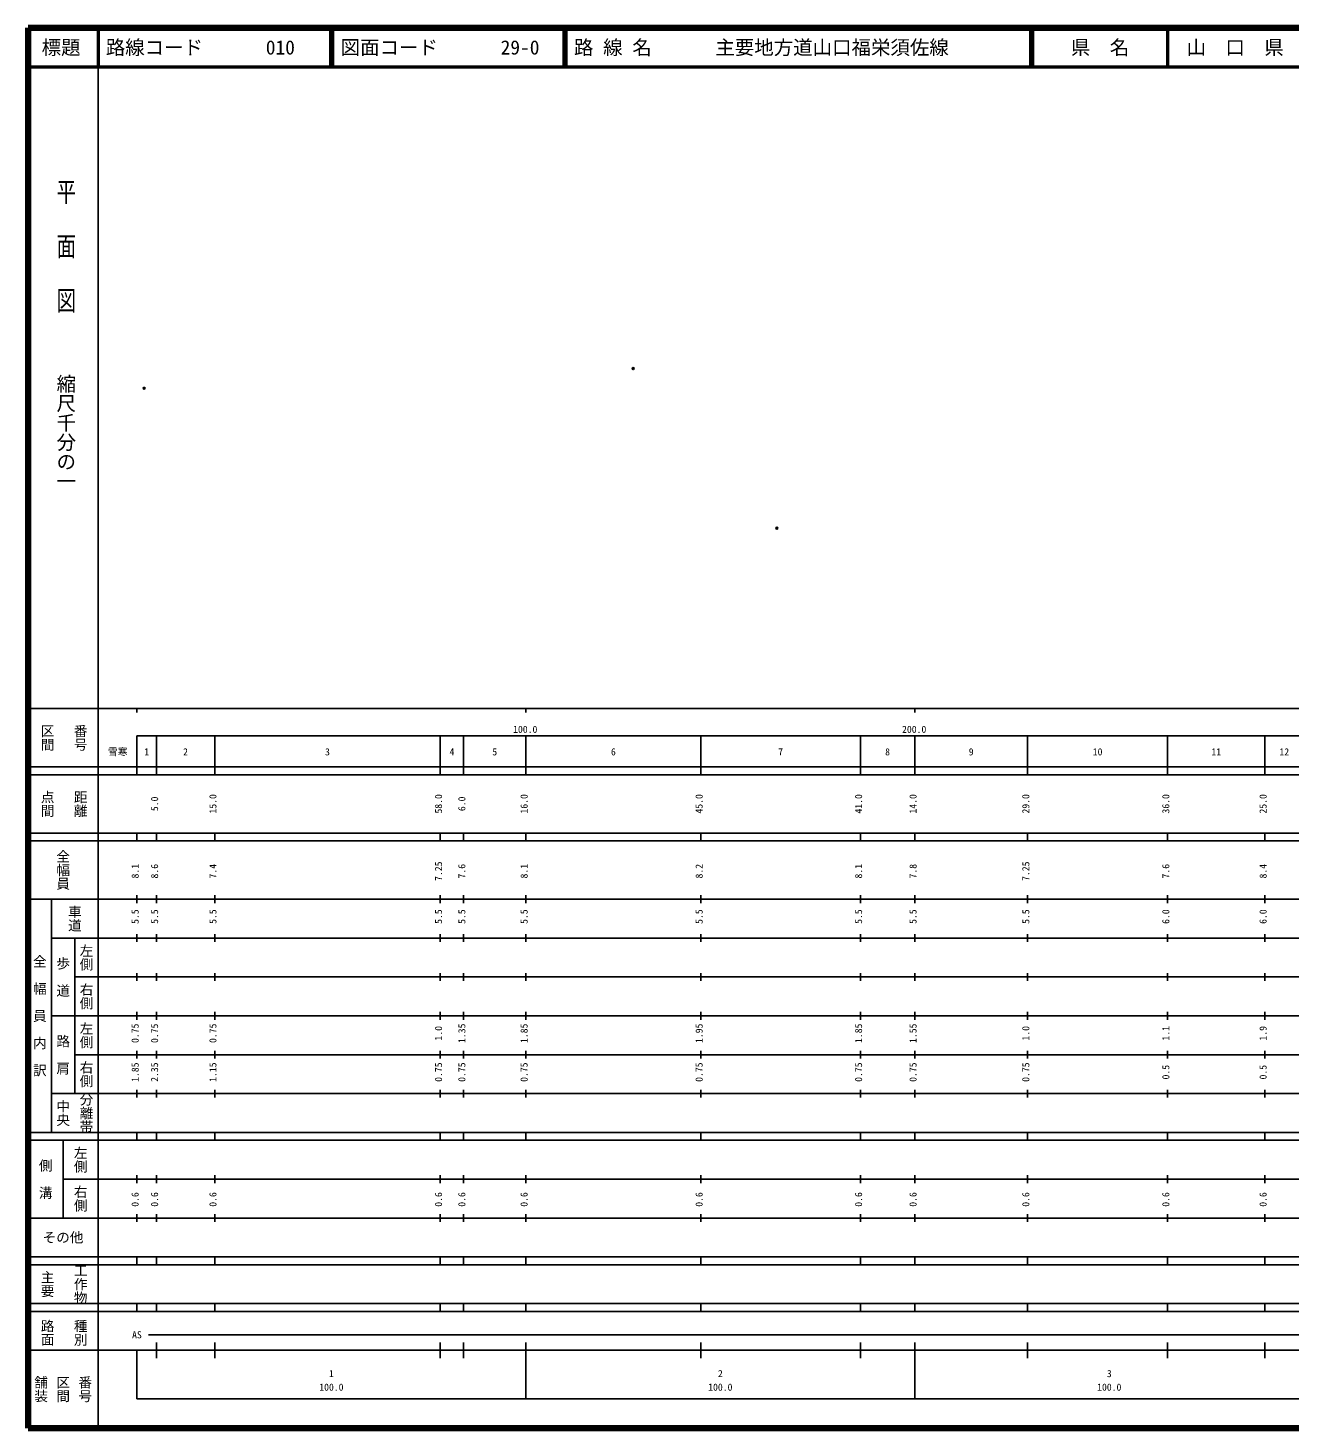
# Model space of a CAD drawing. Units: millimetres on the paper. Extents: x 40 to 680, y 20 to 380.
# Drawn here: x 40 to 364.5, y 20 to 380 of the extents above; entities that cross this region are included whole.
import ezdxf
from ezdxf.enums import TextEntityAlignment as Align

# ---------------------------------------------------------------- set-up
doc = ezdxf.new("R2010")
doc.units = ezdxf.units.MM
doc.header["$PDMODE"] = 32
doc.header["$PDSIZE"] = 0.5
doc.layers.add('M-OTRS', color=6, linetype='Continuous')
doc.layers.add('M-TTL-TXT', color=7, linetype='Continuous')
for name, color, linetype, lineweight in [('M-TTL', 2, 'Continuous', 140), ('M-TTL-BAND', 7, 'Continuous', 25), ('M-TTL-LINE', 7, 'Continuous', 50)]:
    doc.layers.add(name, color=color, linetype=linetype, lineweight=lineweight)
doc.styles.add('@ＭＳ ゴシック', font='')
doc.styles.add('ＭＳ ゴシック', font='')
doc.styles.get('@ＭＳ ゴシック').set_extended_font_data('@MS Gothic')
doc.styles.get('ＭＳ ゴシック').set_extended_font_data('MS Gothic')

msp = doc.modelspace()

# ---------------------------------------------------------------- linework, layer by layer
at = {"layer": 'M-OTRS'}
for p in [(195.627, 292.431), (69.839, 287.349), (232.542, 251.373)]:
    msp.add_point(p, dxfattribs=at)
at = {"layer": 'M-TTL'}
for p, q in [((40, 380), (40, 20)), ((680, 380), (40, 380)), ((40, 20), (680, 20))]:
    msp.add_line(p, q, dxfattribs=at)
at = {"layer": 'M-TTL-BAND'}
for p, q in [((58, 370), (58, 20)), ((40, 205), (579, 205)), ((68, 205), (68, 204)), ((168, 205), (168, 204)), ((268, 205), (268, 204)), ((68, 198), (579, 198)), ((68, 198), (68, 188)), ((73, 188), (73, 198)), ((88, 188), (88, 198)), ((146, 188), (146, 198)), ((152, 188), (152, 198)), ((168, 188), (168, 198)), ((213, 188), (213, 198)), ((254, 188), (254, 198)), ((268, 188), (268, 198)), ((297, 188), (297, 198)), ((333, 188), (333, 198)), ((358, 188), (358, 198)), ((40, 190), (579, 190)), ((40, 188), (579, 188)), ((40, 173), (579, 173)), ((68, 171), (68, 173)), ((73, 171), (73, 173)), ((88, 171), (88, 173)), ((146, 171), (146, 173)), ((152, 171), (152, 173)), ((168, 171), (168, 173)), ((213, 171), (213, 173)), ((254, 171), (254, 173)), ((268, 171), (268, 173)), ((297, 171), (297, 173)), ((333, 171), (333, 173)), ((358, 171), (358, 173)), ((40, 171), (579, 171)), ((40, 156), (579, 156)), ((46, 96), (46, 156)), ((68, 155), (68, 157)), ((73, 155), (73, 157)), ((88, 155), (88, 157)), ((146, 155), (146, 157)), ((152, 155), (152, 157)), ((168, 155), (168, 157)), ((213, 155), (213, 157)), ((254, 155), (254, 157)), ((268, 155), (268, 157)), ((297, 155), (297, 157)), ((333, 155), (333, 157)), ((358, 155), (358, 157)), ((46, 146), (579, 146)), ((52, 146), (52, 106)), ((68, 145), (68, 147)), ((73, 145), (73, 147)), ((88, 145), (88, 147)), ((146, 145), (146, 147)), ((152, 145), (152, 147)), ((168, 145), (168, 147)), ((213, 145), (213, 147)), ((254, 145), (254, 147)), ((268, 145), (268, 147)), ((297, 145), (297, 147)), ((333, 145), (333, 147)), ((358, 145), (358, 147)), ((68, 135), (68, 137)), ((73, 135), (73, 137)), ((88, 135), (88, 137)), ((146, 135), (146, 137)), ((152, 135), (152, 137)), ((168, 135), (168, 137)), ((213, 135), (213, 137)), ((254, 135), (254, 137)), ((268, 135), (268, 137)), ((297, 135), (297, 137)), ((333, 135), (333, 137)), ((358, 135), (358, 137)), ((52, 136), (579, 136)), ((46, 126), (579, 126)), ((68, 125), (68, 127)), ((73, 125), (73, 127)), ((88, 125), (88, 127)), ((146, 125), (146, 127)), ((152, 125), (152, 127)), ((168, 125), (168, 127)), ((213, 125), (213, 127)), ((254, 125), (254, 127)), ((268, 125), (268, 127)), ((297, 125), (297, 127)), ((333, 125), (333, 127)), ((358, 125), (358, 127)), ((52, 116), (579, 116)), ((68, 115), (68, 117)), ((73, 115), (73, 117)), ((88, 115), (88, 117)), ((146, 115), (146, 117)), ((152, 115), (152, 117)), ((168, 115), (168, 117)), ((213, 115), (213, 117)), ((254, 115), (254, 117)), ((268, 115), (268, 117)), ((297, 115), (297, 117)), ((333, 115), (333, 117)), ((358, 115), (358, 117)), ((46, 106), (579, 106)), ((68, 105), (68, 107)), ((73, 105), (73, 107)), ((88, 105), (88, 107)), ((146, 105), (146, 107)), ((152, 105), (152, 107)), ((168, 105), (168, 107)), ((213, 105), (213, 107)), ((254, 105), (254, 107)), ((268, 105), (268, 107)), ((297, 105), (297, 107)), ((333, 105), (333, 107)), ((358, 105), (358, 107)), ((40, 96), (579, 96)), ((40, 94), (579, 94)), ((49, 94), (49, 74)), ((68, 94), (68, 96)), ((73, 94), (73, 96)), ((88, 94), (88, 96)), ((146, 94), (146, 96)), ((152, 94), (152, 96)), ((168, 94), (168, 96)), ((213, 94), (213, 96)), ((254, 94), (254, 96)), ((268, 94), (268, 96)), ((297, 94), (297, 96)), ((333, 94), (333, 96)), ((358, 94), (358, 96)), ((49, 84), (579, 84)), ((68, 83), (68, 85)), ((73, 83), (73, 85)), ((88, 83), (88, 85)), ((146, 83), (146, 85)), ((152, 83), (152, 85)), ((168, 83), (168, 85)), ((213, 83), (213, 85)), ((254, 83), (254, 85)), ((268, 83), (268, 85)), ((297, 83), (297, 85)), ((333, 83), (333, 85)), ((358, 83), (358, 85)), ((40, 74), (579, 74)), ((68, 73), (68, 75)), ((73, 73), (73, 75)), ((88, 73), (88, 75)), ((146, 73), (146, 75)), ((152, 73), (152, 75)), ((168, 73), (168, 75)), ((213, 73), (213, 75)), ((254, 73), (254, 75)), ((268, 73), (268, 75)), ((297, 73), (297, 75)), ((333, 73), (333, 75)), ((358, 73), (358, 75)), ((40, 64), (579, 64)), ((40, 62), (579, 62)), ((68, 62), (68, 64)), ((73, 62), (73, 64)), ((88, 62), (88, 64)), ((146, 62), (146, 64)), ((152, 62), (152, 64)), ((168, 62), (168, 64)), ((213, 62), (213, 64)), ((254, 62), (254, 64)), ((268, 62), (268, 64)), ((297, 62), (297, 64)), ((333, 62), (333, 64)), ((358, 62), (358, 64)), ((40, 52), (579, 52)), ((68, 50), (68, 52)), ((73, 50), (73, 52)), ((88, 50), (88, 52)), ((146, 50), (146, 52)), ((152, 50), (152, 52)), ((168, 50), (168, 52)), ((213, 50), (213, 52)), ((254, 50), (254, 52)), ((268, 50), (268, 52)), ((297, 50), (297, 52)), ((333, 50), (333, 52)), ((358, 50), (358, 52)), ((40, 50), (579, 50)), ((71, 44), (565, 44)), ((40, 40), (579, 40)), ((68, 40), (68, 27.5)), ((73, 38), (73, 42)), ((88, 38), (88, 42)), ((146, 38), (146, 42)), ((152, 38), (152, 42)), ((168, 27.5), (168, 42)), ((213, 38), (213, 42)), ((254, 38), (254, 42)), ((268, 27.5), (268, 42)), ((297, 38), (297, 42)), ((333, 38), (333, 42)), ((358, 38), (358, 42)), ((68, 27.5), (579, 27.5))]:
    msp.add_line(p, q, dxfattribs=at)
at = {"layer": 'M-TTL-LINE'}
for p, q in [((58, 380), (58, 370)), ((117.75, 380), (117.75, 370)), ((118.25, 380), (118.25, 370)), ((177.75, 380), (177.75, 370)), ((178.25, 380), (178.25, 370)), ((297.75, 380), (297.75, 370)), ((298.25, 380), (298.25, 370)), ((333, 380), (333, 370)), ((40, 370), (680, 370))]:
    msp.add_line(p, q, dxfattribs=at)

# ---------------------------------------------------------------- texts
at = {"layer": 'M-TTL-BAND', "style": '@ＭＳ ゴシック', "width": 1.4}
msp.add_text('平  面  図', height=3.666, rotation=270, dxfattribs=at).set_placement((49.777, 306.475), align=Align.MIDDLE_RIGHT)
at = {"layer": 'M-TTL-BAND', "style": '@ＭＳ ゴシック'}
msp.add_text('縮尺千分の一', height=3.666, rotation=270, dxfattribs=at).set_placement((49.777, 261.03), align=Align.MIDDLE_RIGHT)
for s, p in [('区間', (45, 197.5)), ('番号', (53.5, 197.5)), ('点間', (45, 180.5)), ('距離', (53.5, 180.5)), ('全幅員', (49, 163.5)), ('車道', (52, 151)), ('左側', (55, 141)), ('全\u3000幅\u3000員\u3000内\u3000訳', (43, 126)), ('歩\u3000道', (49, 136)), ('右側', (55, 131)), ('左側', (55, 121)), ('路\u3000肩', (49, 116)), ('右側', (55, 111)), ('分離帯', (55, 101)), ('中央', (49, 101)), ('左側', (53.5, 89)), ('側\u3000溝', (44.5, 84)), ('右側', (53.5, 79)), ('工作物', (53.5, 57)), ('主要', (45, 57)), ('路面', (45, 44.5)), ('種別', (53.5, 44.5)), ('舗装', (43.333, 30)), ('区間', (49, 30)), ('番号', (54.667, 30))]:
    msp.add_text(s, height=2.566, rotation=270, dxfattribs=at).set_placement(p, align=Align.MIDDLE_CENTER)
at = {"layer": 'M-TTL-BAND', "style": 'ＭＳ ゴシック'}
for s, p in [('100.0', (167.844, 198.195)), ('200.0', (267.844, 198.195)), ('雪寒', (63.079, 192.405)), ('1', (70.5, 192.405)), ('2', (80.5, 192.405)), ('3', (117, 192.405)), ('4', (149, 192.405)), ('5', (160, 192.405)), ('6', (190.5, 192.405)), ('7', (233.5, 192.405)), ('8', (261, 192.405)), ('9', (282.5, 192.405)), ('10', (315, 192.405)), ('11', (345.5, 192.405)), ('12', (363, 192.405)), ('AS', (68, 42.5)), ('1', (118, 32.523)), ('2', (218, 32.523)), ('3', (318, 32.523)), ('100.0', (118, 29.033)), ('100.0', (218, 29.033)), ('100.0', (318, 29.033))]:
    msp.add_text(s, height=1.833, dxfattribs=at).set_placement(p, align=Align.BOTTOM_CENTER)
for s, p in [('5.0', (74, 180.5)), ('15.0', (89, 180.5)), ('58.0', (147, 180.5)), ('6.0', (153, 180.5)), ('16.0', (169, 180.5)), ('45.0', (214, 180.5)), ('41.0', (255, 180.5)), ('14.0', (269, 180.5)), ('29.0', (298, 180.5)), ('36.0', (334, 180.5)), ('25.0', (359, 180.5)), ('8.1', (69, 163.174)), ('8.6', (74, 163.174)), ('7.4', (89, 163.174)), ('7.25', (147, 163.174)), ('7.6', (153, 163.174)), ('8.1', (169, 163.174)), ('8.2', (214, 163.174)), ('8.1', (255, 163.174)), ('7.8', (269, 163.174)), ('7.25', (298, 163.174)), ('7.6', (334, 163.174)), ('8.4', (359, 163.174)), ('5.5', (69, 151.5)), ('5.5', (74, 151.5)), ('5.5', (89, 151.5)), ('5.5', (147, 151.5)), ('5.5', (153, 151.5)), ('5.5', (169, 151.5)), ('5.5', (214, 151.5)), ('5.5', (255, 151.5)), ('5.5', (269, 151.5)), ('5.5', (298, 151.5)), ('6.0', (334, 151.5)), ('6.0', (359, 151.5)), ('0.75', (69, 121.5)), ('0.75', (74, 121.5)), ('0.75', (89, 121.5)), ('1.0', (147, 121.5)), ('1.35', (153, 121.5)), ('1.85', (169, 121.5)), ('1.95', (214, 121.5)), ('1.85', (255, 121.5)), ('1.55', (269, 121.5)), ('1.0', (298, 121.5)), ('1.1', (334, 121.5)), ('1.9', (359, 121.5)), ('1.85', (69, 111.5)), ('2.35', (74, 111.5)), ('1.15', (89, 111.5)), ('0.75', (147, 111.5)), ('0.75', (153, 111.5)), ('0.75', (169, 111.5)), ('0.75', (214, 111.5)), ('0.75', (255, 111.5)), ('0.75', (269, 111.5)), ('0.75', (298, 111.5)), ('0.5', (334, 111.5)), ('0.5', (359, 111.5)), ('0.6', (69, 78.764)), ('0.6', (74, 78.764)), ('0.6', (89, 78.764)), ('0.6', (147, 78.764)), ('0.6', (153, 78.764)), ('0.6', (169, 78.764)), ('0.6', (214, 78.764)), ('0.6', (255, 78.764)), ('0.6', (269, 78.764)), ('0.6', (298, 78.764)), ('0.6', (334, 78.764)), ('0.6', (359, 78.764))]:
    msp.add_text(s, height=1.833, rotation=90, dxfattribs=at).set_placement(p, align=Align.BOTTOM_CENTER)
msp.add_text('その他', height=2.566, dxfattribs=at).set_placement((49, 69), align=Align.MIDDLE_CENTER)
at = {"layer": 'M-TTL-TXT', "style": 'ＭＳ ゴシック'}
for s, p in [('標題', (48.5, 375)), ('県\u3000名', (315.625, 375)), ('山\u3000口\u3000県', (350.375, 375))]:
    msp.add_text(s, height=3.666, dxfattribs=at).set_placement(p, align=Align.MIDDLE_CENTER)
for s, p in [('路線コード', (60, 375)), ('010', (101.142, 375)), ('図面コード', (120.38, 375)), ('29-0', (161.521, 375)), ('路 線 名', (180.38, 375)), ('主要地方道山口福栄須佐線', (216.734, 375))]:
    msp.add_text(s, height=3.666, dxfattribs=at).set_placement(p, align=Align.MIDDLE_LEFT)

doc.saveas('drawing.dxf')
